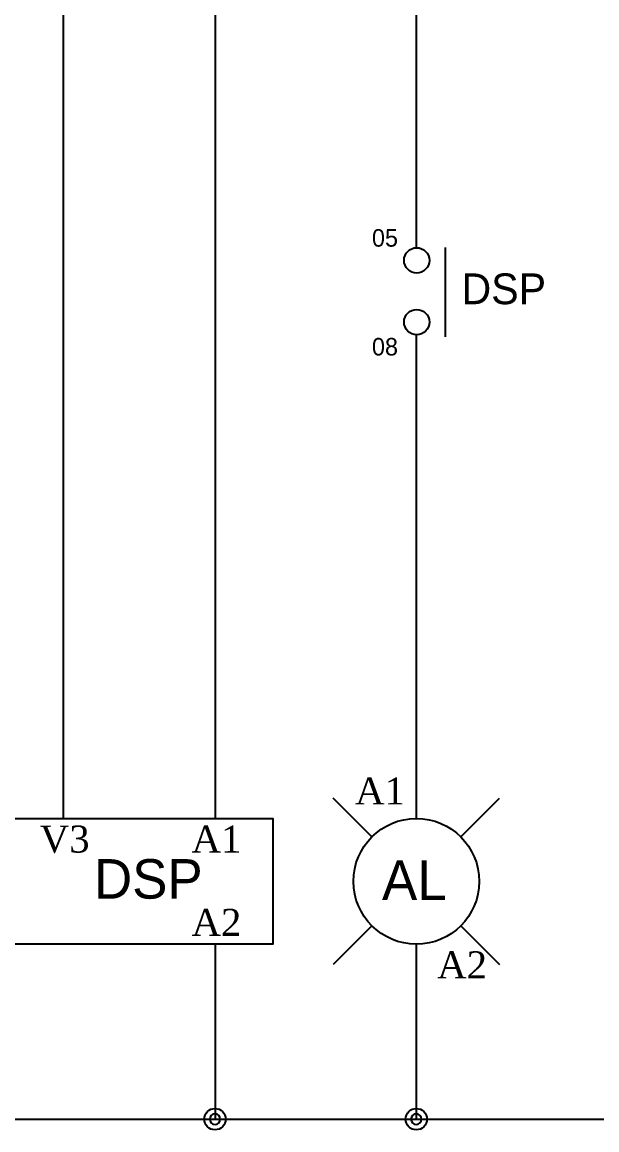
# Model space of a CAD drawing. Header units: millimetres. Extents: x 19 to 859, y 22 to 702.
# Drawn here: x 723.2 to 764.7, y 407.2 to 487.3 of the extents above; entities that cross this region are included whole.
import ezdxf

# ---------------------------------------------------------------- set-up
doc = ezdxf.new("R2010")
doc.units = ezdxf.units.MM
doc.layers.add('4', color=133, linetype='Continuous')
doc.layers.add('ASHADE', color=7, linetype='Continuous')
doc.styles.add('ghs', font='NGULIM.TTF')
doc.styles.add('HCM', font='batang.ttc')

msp = doc.modelspace()

# ---------------------------------------------------------------- linework, layer by layer
msp.add_lwpolyline([(710.135, 429.688), (741.277, 429.688), (741.277, 420.597), (710.135, 420.597)], close=True)
at = {"layer": '4', "color": 0}
for p, q in [((748.438, 428.357), (745.646, 431.148)), ((754.867, 428.357), (757.659, 431.148)), ((748.438, 421.928), (745.646, 419.136)), ((754.867, 421.928), (757.659, 419.136))]:
    msp.add_line(p, q, dxfattribs=at)
for centre in [(737.096, 407.95), (751.644, 407.95)]:
    msp.add_circle(centre, 0.772, dxfattribs=at)
at = {"layer": 'ASHADE', "ltscale": 2}
for p, q in [((737.096, 505.166), (737.096, 429.688)), ((751.644, 505.166), (751.644, 470.95)), ((753.725, 470.963), (753.725, 464.496)), ((751.644, 464.661), (751.644, 429.688)), ((737.096, 420.597), (737.096, 407.95)), ((751.644, 420.597), (751.644, 407.95)), ((702.971, 407.95), (784.856, 407.95))]:
    msp.add_line(p, q, dxfattribs=at)
at = {"layer": 'ASHADE', "color": 1, "ltscale": 2}
msp.add_line((726.124, 490.937), (726.124, 429.688), dxfattribs=at)
at = {"layer": 'ASHADE', "ltscale": 2}
for centre, radius in [((751.675, 470.036), 0.915), ((751.675, 465.575), 0.915), ((751.652, 425.142), 4.546)]:
    msp.add_circle(centre, radius, dxfattribs=at)
for centre, start, end in [((737.096, 407.95), 0, 180), ((737.096, 407.95), 180, 0), ((751.644, 407.95), 0, 180), ((751.644, 407.95), 180, 0)]:
    msp.add_arc(centre, 0.381, start, end, dxfattribs=at)

# ---------------------------------------------------------------- texts
at = {"layer": 'ASHADE', "ltscale": 2, "style": 'ghs'}
for s, height, p in [('05', 1.2654, (748.441, 471.026)), ('DSP', 2.2244, (754.913, 466.867)), ('08', 1.2654, (748.441, 463.161)), ('DSP', 2.856, (728.352, 423.893)), ('AL', 2.856, (749.168, 423.802))]:
    msp.add_text(s, height=height, dxfattribs=at).set_placement(p)
at = {"layer": 'ASHADE', "color": 0, "linetype": 'ByBlock', "lineweight": 25, "style": 'HCM'}
for s, p in [('A1', (747.22, 430.704)), ('V3', (724.424, 427.223)), ('A1', (735.396, 427.223)), ('A2', (735.396, 421.202)), ('A2', (753.157, 418.132))]:
    msp.add_text(s, height=1.9534, dxfattribs=at).set_placement(p)

doc.saveas('drawing.dxf')
